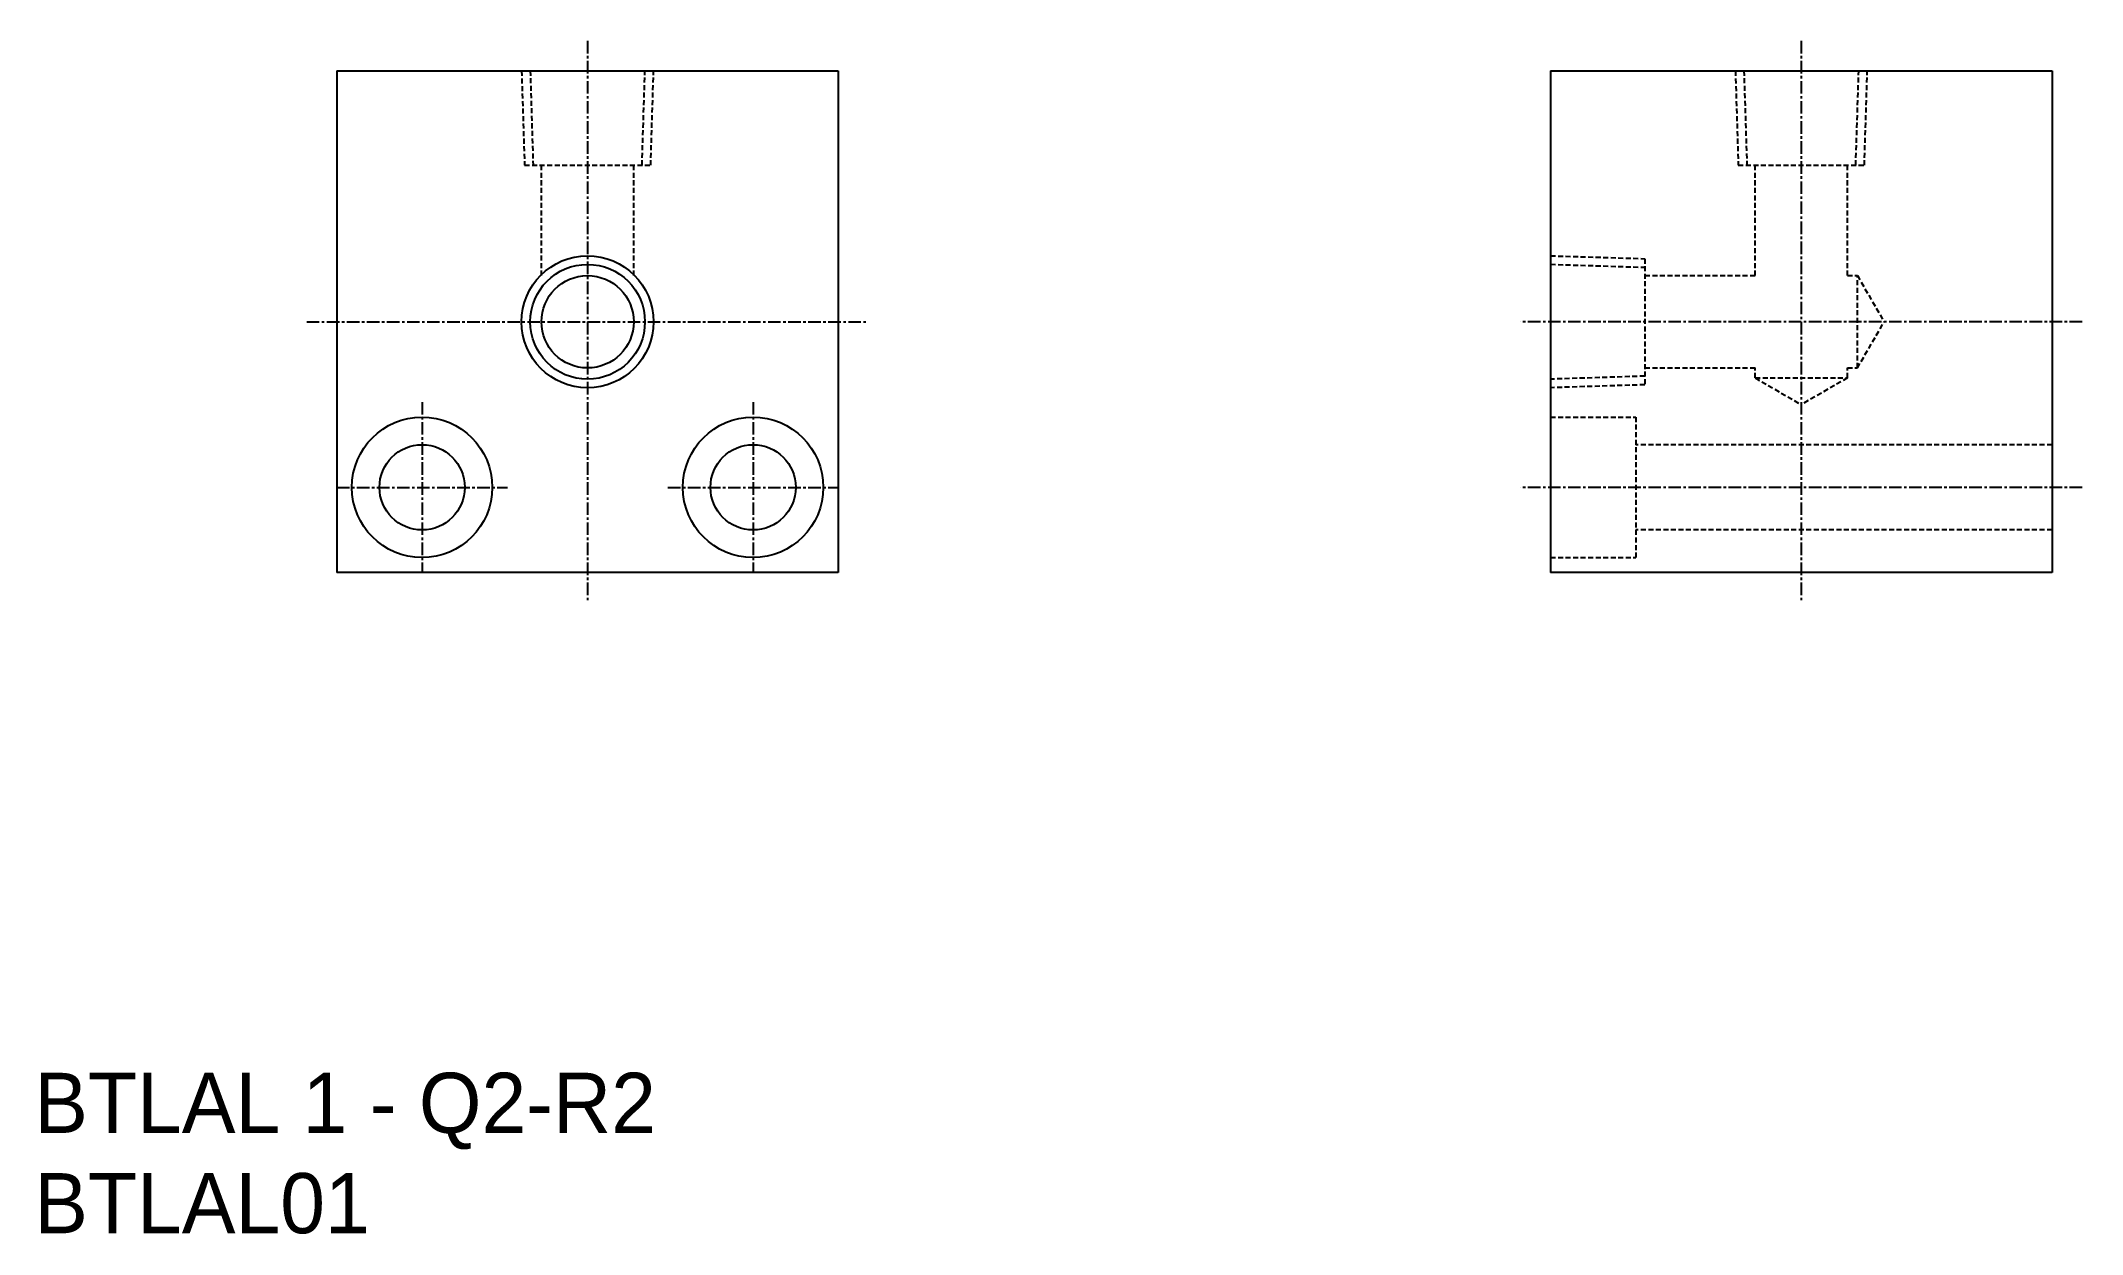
# Model space of a CAD drawing. Extents: x 1877 to 2081, y 444 to 563.
import ezdxf

# ---------------------------------------------------------------- set-up
doc = ezdxf.new("R2010")
doc.units = 0
doc.linetypes.add('CENTER', pattern=[2, 1.25, -0.25, 0.25, -0.25])
doc.linetypes.add('DASHED', pattern=[0.75, 0.5, -0.25])
doc.layers.get('0').update_dxf_attribs({"linetype": 'CONTINUOUS'})
doc.layers.add('CENTER', color=1, linetype='CENTER')

msp = doc.modelspace()

# ---------------------------------------------------------------- linework, layer by layer
at = {"color": 7, "linetype": 'CONTINUOUS'}
for p, q in [((1906.6, 560.24), (1956.6, 560.24)), ((1906.6, 560.24), (1906.6, 510.24)), ((1956.6, 560.24), (1956.6, 510.24)), ((2027.61, 560.24), (2077.61, 560.24)), ((2027.61, 560.24), (2027.61, 510.24)), ((2077.61, 560.24), (2077.61, 510.24)), ((1956.6, 510.24), (1906.6, 510.24)), ((2077.61, 510.24), (2027.61, 510.24))]:
    msp.add_line(p, q, dxfattribs=at)
at = {"color": 3, "linetype": 'DASHED'}
for p, q in [((1925.02, 560.24), (1925.32, 550.84)), ((1925.88, 560.27), (1926.17, 550.84)), ((1937.03, 550.84), (1937.32, 560.27)), ((1937.89, 550.84), (1938.18, 560.24)), ((2046.04, 560.24), (2046.33, 550.84)), ((2046.89, 560.27), (2047.19, 550.84)), ((2058.04, 550.84), (2058.34, 560.27)), ((2058.9, 550.84), (2059.19, 560.24)), ((1925.32, 550.84), (1937.89, 550.84)), ((1927, 539.84), (1927, 550.84)), ((1936.2, 539.84), (1936.2, 550.84)), ((2046.33, 550.84), (2058.9, 550.84)), ((2048.01, 539.84), (2048.01, 550.84)), ((2057.21, 539.84), (2057.21, 550.84)), ((2027.61, 541.82), (2037.01, 541.53)), ((2037.01, 541.53), (2037.01, 528.96)), ((2027.61, 540.97), (2037.01, 540.67)), ((2037.01, 539.84), (2048.01, 539.84)), ((2057.21, 539.84), (2058.21, 539.84)), ((2058.21, 530.64), (2058.21, 539.84)), ((2058.21, 539.84), (2060.87, 535.24)), ((2058.21, 530.64), (2060.87, 535.24)), ((2037.01, 529.82), (2027.61, 529.52)), ((2037.01, 530.64), (2048.01, 530.64)), ((2048.01, 529.64), (2048.01, 530.64)), ((2048.01, 529.64), (2057.21, 529.64)), ((2048.01, 529.64), (2052.61, 526.99)), ((2057.21, 529.64), (2052.61, 526.99)), ((2057.21, 529.64), (2057.21, 530.64)), ((2057.21, 530.64), (2058.21, 530.64)), ((2037.01, 528.96), (2027.61, 528.67)), ((2027.61, 525.74), (2036.11, 525.74)), ((2036.11, 525.74), (2036.11, 511.74)), ((2077.61, 522.99), (2036.11, 522.99)), ((2077.61, 514.49), (2036.11, 514.49)), ((2027.61, 511.74), (2036.11, 511.74))]:
    msp.add_line(p, q, dxfattribs=at)
at = {"color": 3, "linetype": 'CONTINUOUS'}
msp.add_circle((1931.6, 535.24), 6.58, dxfattribs=at)
at = {"color": 7, "linetype": 'CONTINUOUS'}
for centre, radius in [((1931.6, 535.24), 5.72), ((1931.6, 535.24), 4.6), ((1915.1, 518.74), 7), ((1948.1, 518.74), 7), ((1915.1, 518.74), 4.25), ((1948.1, 518.74), 4.25)]:
    msp.add_circle(centre, radius, dxfattribs=at)
at = {"layer": 'CENTER', "color": 1, "linetype": 'CENTER'}
for p, q in [((1931.6, 563.24), (1931.6, 507.24)), ((2052.61, 563.24), (2052.61, 507.24)), ((1903.6, 535.24), (1959.6, 535.24)), ((2080.61, 535.24), (2024.61, 535.24)), ((1915.1, 527.24), (1915.1, 510.24)), ((1948.1, 527.24), (1948.1, 510.24)), ((1906.6, 518.74), (1923.6, 518.74)), ((1939.6, 518.74), (1956.6, 518.74)), ((2080.61, 518.74), (2024.61, 518.74))]:
    msp.add_line(p, q, dxfattribs=at)

# ---------------------------------------------------------------- texts
at = {"color": 7, "linetype": 'CONTINUOUS'}
for s, p in [('BTLAL 1 - Q2-R2', (1876.43, 454.39)), ('BTLAL01', (1876.43, 444.39))]:
    msp.add_text(s, height=6, dxfattribs=at).set_placement(p)

doc.saveas('drawing.dxf')
